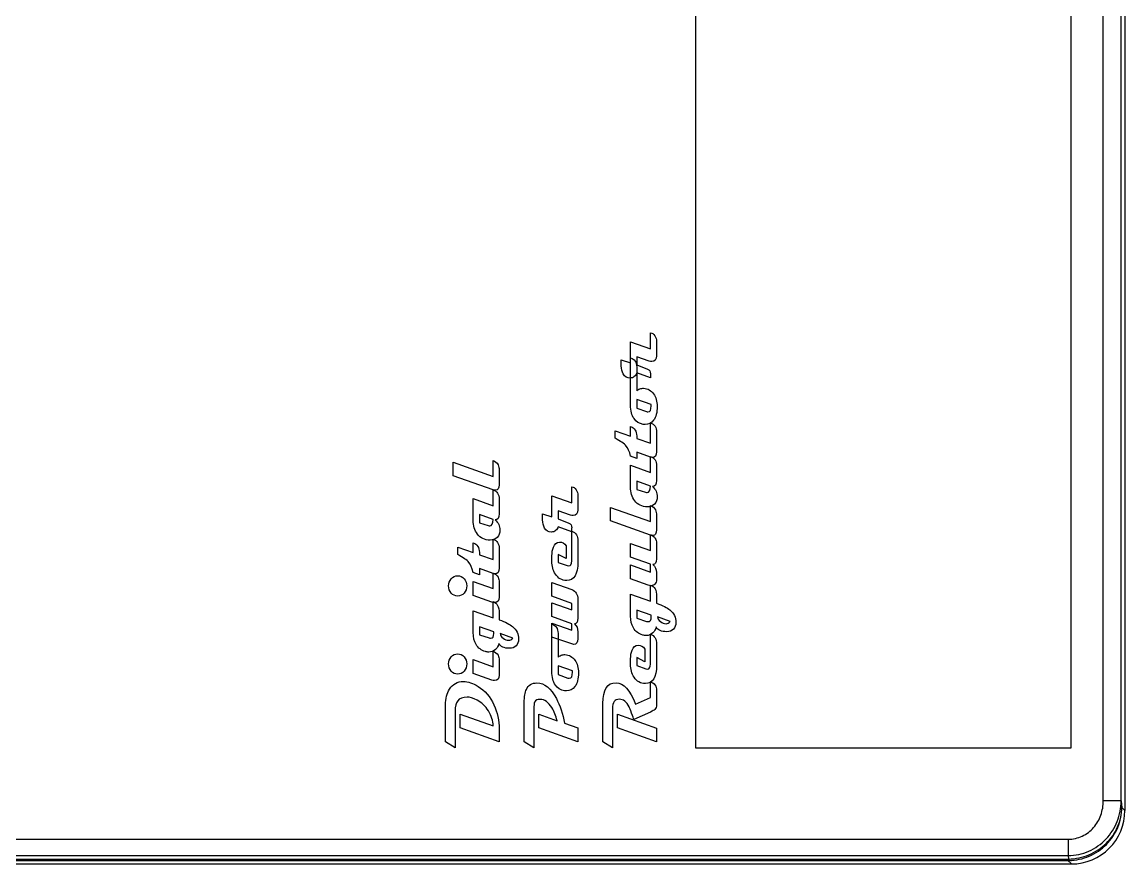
# Model space of a CAD drawing. Header units: millimetres. Extents: x 7299 to 8631, y -553 to 367.
# Drawn here: x 7927.3 to 7989, y 32 to 79.1 of the extents above; entities that cross this region are included whole.
import ezdxf

# ---------------------------------------------------------------- set-up
doc = ezdxf.new("R2010")
doc.units = ezdxf.units.MM
doc.layers.get('0').update_dxf_attribs({"linetype": 'CONTINUOUS'})

msp = doc.modelspace()

# ---------------------------------------------------------------- linework, layer by layer
at = {"color": 7, "linetype": 'Continuous'}
for p, q in [((7989.023, 106.999), (7989.023, 34.991)), ((7987.812, 35.521), (7987.812, 106.47)), ((7988.811, 35.521), (7988.811, 106.47)), ((7965.009, 103.495), (7965.009, 38.495)), ((7986.009, 38.495), (7986.009, 103.495)), ((7962.486, 60.809), (7962.486, 61.702)), ((7961.377, 61.197), (7962.486, 60.809)), ((7961.377, 57.651), (7961.377, 61.197)), ((7962.827, 61.235), (7962.827, 60.418)), ((7960.857, 60.197), (7961.377, 60.018)), ((7960.857, 59.851), (7960.857, 60.197)), ((7962.411, 60.122), (7961.718, 60.363)), ((7961.718, 60.363), (7961.718, 59.909)), ((7961.718, 59.909), (7962.33, 59.672)), ((7961.718, 59.785), (7961.718, 58.45)), ((7962.486, 59.188), (7961.718, 59.467)), ((7962.486, 59.414), (7962.486, 59.188)), ((7962.526, 57.689), (7961.718, 57.973)), ((7961.718, 57.973), (7961.718, 57.484)), ((7961.718, 57.484), (7962.264, 57.293)), ((7962.528, 57.619), (7962.526, 57.689)), ((7960.522, 56.218), (7961.377, 55.917)), ((7960.522, 55.802), (7960.522, 56.218)), ((7961.377, 55.917), (7961.377, 56.467)), ((7962.486, 55.523), (7962.486, 56.668)), ((7962.827, 56.135), (7962.827, 55.047)), ((7961.718, 55.93), (7961.718, 55.789)), ((7961.718, 55.789), (7962.486, 55.523)), ((7962.486, 54.755), (7961.718, 55.026)), ((7961.718, 55.026), (7961.718, 54.676)), ((7951.455, 54.461), (7953.686, 53.666)), ((7951.455, 53.706), (7951.455, 54.461)), ((7953.686, 53.666), (7953.686, 54.561)), ((7961.718, 54.676), (7961.377, 54.811)), ((7961.377, 54.293), (7962.486, 53.892)), ((7961.377, 53.075), (7961.377, 54.293)), ((7962.486, 53.892), (7962.486, 54.777)), ((7953.686, 52.915), (7951.455, 53.706)), ((7954.027, 54.028), (7954.027, 53.207)), ((7962.827, 54.254), (7962.827, 53.446)), ((7958.086, 52.194), (7958.086, 53.088)), ((7962.486, 53.131), (7961.718, 53.401)), ((7961.718, 53.401), (7961.718, 52.93)), ((7952.577, 52.431), (7953.686, 52.03)), ((7952.577, 51.214), (7952.577, 52.431)), ((7953.686, 52.03), (7953.686, 52.915)), ((7956.977, 52.583), (7958.086, 52.194)), ((7956.977, 51.403), (7956.977, 52.583)), ((7958.427, 52.621), (7958.427, 51.804)), ((7961.718, 52.93), (7962.215, 52.781)), ((7954.027, 52.393), (7954.027, 51.585)), ((7960.255, 51.939), (7962.486, 51.143)), ((7960.255, 51.184), (7960.255, 51.939)), ((7962.486, 51.143), (7962.486, 52.039)), ((7953.686, 51.269), (7952.918, 51.54)), ((7952.918, 51.54), (7952.918, 51.069)), ((7956.457, 51.583), (7956.977, 51.403)), ((7956.457, 51.237), (7956.457, 51.583)), ((7958.011, 51.508), (7957.318, 51.749)), ((7957.318, 51.749), (7957.318, 51.295)), ((7957.318, 51.295), (7957.93, 51.058)), ((7962.827, 51.506), (7962.827, 50.685)), ((7952.918, 51.069), (7953.415, 50.919)), ((7958.086, 50.574), (7957.318, 50.853)), ((7958.086, 48.941), (7958.086, 50.8)), ((7962.486, 50.393), (7960.255, 51.184)), ((7952.577, 49.41), (7952.577, 49.96)), ((7953.686, 49.015), (7953.686, 50.16)), ((7958.427, 50.073), (7958.427, 48.885)), ((7962.486, 49.529), (7962.486, 50.397)), ((7951.722, 49.71), (7952.577, 49.41)), ((7951.722, 49.295), (7951.722, 49.71)), ((7952.918, 49.423), (7952.918, 49.282)), ((7954.027, 49.627), (7954.027, 48.54)), ((7957.776, 49.779), (7957.776, 49.073)), ((7961.377, 49.917), (7962.486, 49.529)), ((7961.377, 49.152), (7961.377, 49.917)), ((7962.827, 49.947), (7962.827, 49.056)), ((7952.918, 49.282), (7953.686, 49.015)), ((7956.977, 48.928), (7956.977, 49.237)), ((7957.776, 49.073), (7957.318, 49.303)), ((7957.318, 49.303), (7957.318, 48.853)), ((7957.318, 48.853), (7957.832, 48.679)), ((7962.486, 48.755), (7961.377, 49.152)), ((7962.486, 48.322), (7962.486, 48.755)), ((7952.918, 48.169), (7952.577, 48.303)), ((7953.686, 48.248), (7952.918, 48.519)), ((7952.918, 48.519), (7952.918, 48.169)), ((7953.686, 47.395), (7953.686, 48.265)), ((7957.832, 48.679), (7957.913, 48.664)), ((7961.377, 48.721), (7962.486, 48.322)), ((7961.377, 47.947), (7961.377, 48.721)), ((7962.827, 48.293), (7962.827, 47.917)), ((7952.577, 47.789), (7953.686, 47.395)), ((7952.577, 47.015), (7952.577, 47.789)), ((7954.027, 47.762), (7954.027, 46.919)), ((7956.977, 47.732), (7958.086, 47.346)), ((7956.977, 46.966), (7956.977, 47.732)), ((7962.36, 47.589), (7961.377, 47.947)), ((7962.486, 46.689), (7962.486, 47.593)), ((7953.615, 46.644), (7952.577, 47.015)), ((7958.086, 46.57), (7956.977, 46.966)), ((7961.377, 47.079), (7962.486, 46.689)), ((7961.377, 45.86), (7961.377, 47.079)), ((7962.827, 46.96), (7962.827, 46.58)), ((7953.686, 45.762), (7953.686, 46.666)), ((7956.977, 46.595), (7958.086, 46.207)), ((7956.977, 45.832), (7956.977, 46.595)), ((7958.086, 46.207), (7958.086, 46.57)), ((7958.427, 46.815), (7958.427, 45.736)), ((7952.577, 46.152), (7953.686, 45.762)), ((7952.577, 44.932), (7952.577, 46.152)), ((7954.027, 46.032), (7954.027, 45.653)), ((7958.086, 45.433), (7956.977, 45.832)), ((7962.526, 45.913), (7961.718, 46.188)), ((7961.718, 46.188), (7961.718, 45.734)), ((7961.718, 45.734), (7962.26, 45.563)), ((7962.53, 45.813), (7962.526, 45.913)), ((7963.586, 45.555), (7962.884, 45.813)), ((7953.726, 44.986), (7952.918, 45.261)), ((7952.918, 45.261), (7952.918, 44.806)), ((7956.977, 45.461), (7958.086, 45.062)), ((7956.977, 42.753), (7956.977, 45.461)), ((7958.086, 45.062), (7958.086, 45.433)), ((7952.918, 44.806), (7953.46, 44.636)), ((7953.73, 44.885), (7953.726, 44.986)), ((7954.786, 44.627), (7954.084, 44.885)), ((7958.086, 44.299), (7956.977, 44.687)), ((7957.318, 44.887), (7957.318, 43.553)), ((7958.427, 44.971), (7958.427, 44.591)), ((7962.486, 43.175), (7962.486, 44.838)), ((7953.686, 43.028), (7953.686, 43.898)), ((7962.176, 44.013), (7962.176, 43.307)), ((7962.827, 44.307), (7962.827, 43.12)), ((7952.577, 43.423), (7953.686, 43.028)), ((7952.577, 42.649), (7952.577, 43.423)), ((7954.027, 43.395), (7954.027, 42.553)), ((7961.377, 43.163), (7961.377, 43.472)), ((7962.176, 43.307), (7961.718, 43.538)), ((7961.718, 43.538), (7961.718, 43.088)), ((7953.615, 42.278), (7952.577, 42.649)), ((7958.126, 42.792), (7957.318, 43.075)), ((7957.318, 43.075), (7957.318, 42.587)), ((7957.318, 42.587), (7957.864, 42.395)), ((7958.128, 42.721), (7958.126, 42.792)), ((7961.718, 43.088), (7962.232, 42.913)), ((7962.232, 42.913), (7962.313, 42.898)), ((7962.486, 41.312), (7962.486, 42.158)), ((7962.827, 41.713), (7962.827, 40.892)), ((7951.027, 38.823), (7951.027, 40.887)), ((7955.427, 38.828), (7955.427, 41.024)), ((7959.827, 38.828), (7959.827, 40.975)), ((7961.656, 40.928), (7962.486, 41.312)), ((7951.564, 40.557), (7951.564, 38.495)), ((7951.839, 40.374), (7953.686, 39.719)), ((7951.839, 39.604), (7951.839, 40.374)), ((7955.964, 40.674), (7955.964, 38.495)), ((7956.239, 40.374), (7957.265, 40.007)), ((7956.239, 39.602), (7956.239, 40.374)), ((7960.364, 40.67), (7960.364, 38.495)), ((7960.639, 40.374), (7962.827, 39.595)), ((7960.639, 39.6), (7960.639, 40.374)), ((7962.486, 40.491), (7961.556, 40.071)), ((7954.027, 38.832), (7951.839, 39.604)), ((7954.027, 39.536), (7954.027, 38.832)), ((7958.427, 38.823), (7956.239, 39.602)), ((7957.685, 39.862), (7958.427, 39.602)), ((7958.427, 39.602), (7958.427, 38.823)), ((7962.827, 38.828), (7960.639, 39.6)), ((7962.827, 39.595), (7962.827, 38.828)), ((7951.564, 38.495), (7951.027, 38.823)), ((7955.964, 38.495), (7955.427, 38.828)), ((7960.364, 38.495), (7959.827, 38.828)), ((7965.009, 38.495), (7986.009, 38.495)), ((7988.811, 35.521), (7987.812, 35.521)), ((7988.811, 35.521), (7988.853, 35.161)), ((7989.023, 34.991), (7988.853, 35.161)), ((7892.172, 33.378), (7985.852, 33.378)), ((7985.852, 33.378), (7985.852, 32.464)), ((7822.195, 32.27), (7985.838, 32.27)), ((7822.195, 32.185), (7985.838, 32.185)), ((7892.172, 32.464), (7985.852, 32.464)), ((7985.838, 32.27), (7985.838, 32.185)), ((7986.027, 31.995), (7985.838, 32.185)), ((7985.852, 32.464), (7985.875, 32.27)), ((7822.005, 31.995), (7986.027, 31.995))]:
    msp.add_line(p, q, dxfattribs=at)
msp.add_arc((7985.838, 34.03), 1.76, 269.99927, 271.20685, dxfattribs=at)
msp.add_ellipse((7986.019, 34.999), major_axis=(2.127, -2.127), ratio=0.997265, start_param=-0.784029, end_param=0.784029, dxfattribs=at)
for points in [[(7962.486, 61.702), (7962.586, 61.702), (7962.669, 61.647), (7962.736, 61.537)], [(7962.736, 61.537), (7962.797, 61.44), (7962.827, 61.339), (7962.827, 61.235)], [(7960.968, 59.399), (7960.895, 59.525), (7960.857, 59.676), (7960.857, 59.851)], [(7961.377, 60.297), (7961.605, 60.239), (7961.718, 60.069), (7961.718, 59.785)], [(7962.558, 60.094), (7962.513, 60.094), (7962.464, 60.103), (7962.411, 60.122)], [(7962.827, 60.418), (7962.827, 60.201), (7962.737, 60.094), (7962.558, 60.094)], [(7961.347, 59.171), (7961.185, 59.171), (7961.057, 59.246), (7960.968, 59.399)], [(7961.585, 59.253), (7961.518, 59.199), (7961.437, 59.171), (7961.347, 59.171)], [(7961.718, 59.467), (7961.699, 59.378), (7961.654, 59.307), (7961.585, 59.253)], [(7962.33, 59.672), (7962.434, 59.632), (7962.486, 59.546), (7962.486, 59.414)], [(7961.891, 58.565), (7961.974, 58.595), (7962.046, 58.606), (7962.106, 58.601)], [(7962.106, 58.601), (7962.345, 58.58), (7962.53, 58.476), (7962.665, 58.288)], [(7961.718, 58.45), (7961.75, 58.497), (7961.808, 58.536), (7961.891, 58.565)], [(7962.665, 58.288), (7962.795, 58.107), (7962.859, 57.873), (7962.861, 57.585)], [(7961.572, 56.901), (7961.443, 57.088), (7961.377, 57.337), (7961.377, 57.651)], [(7962.345, 57.278), (7962.469, 57.278), (7962.528, 57.391), (7962.528, 57.619)], [(7962.861, 57.585), (7962.863, 57.248), (7962.799, 56.99), (7962.663, 56.81)], [(7962.076, 56.581), (7961.863, 56.619), (7961.695, 56.723), (7961.572, 56.901)], [(7962.663, 56.81), (7962.543, 56.651), (7962.388, 56.57), (7962.191, 56.57)], [(7962.264, 57.293), (7962.294, 57.282), (7962.319, 57.278), (7962.345, 57.278)], [(7961.377, 56.467), (7961.605, 56.378), (7961.718, 56.199), (7961.718, 55.93)], [(7962.191, 56.57), (7962.153, 56.57), (7962.115, 56.574), (7962.076, 56.581)], [(7962.486, 56.668), (7962.714, 56.6), (7962.827, 56.423), (7962.827, 56.135)], [(7961.132, 55.365), (7961.021, 55.502), (7960.816, 55.647), (7960.522, 55.802)], [(7961.377, 54.811), (7961.313, 55.058), (7961.232, 55.244), (7961.132, 55.365)], [(7962.827, 55.047), (7962.827, 54.836), (7962.754, 54.732), (7962.605, 54.732)], [(7953.686, 54.561), (7953.811, 54.525), (7953.903, 54.444), (7953.963, 54.316)], [(7953.963, 54.316), (7954.005, 54.226), (7954.027, 54.131), (7954.027, 54.028)], [(7962.486, 54.777), (7962.714, 54.708), (7962.827, 54.534), (7962.827, 54.254)], [(7962.605, 54.732), (7962.569, 54.732), (7962.528, 54.74), (7962.486, 54.755)], [(7954.027, 53.207), (7954.027, 52.996), (7953.956, 52.892), (7953.811, 52.892)], [(7958.086, 53.088), (7958.186, 53.088), (7958.269, 53.032), (7958.336, 52.923)], [(7961.611, 52.309), (7961.456, 52.514), (7961.377, 52.77), (7961.377, 53.075)], [(7962.3, 52.768), (7962.424, 52.768), (7962.486, 52.887), (7962.486, 53.131)], [(7962.827, 53.446), (7962.827, 53.216), (7962.754, 53.101), (7962.605, 53.101)], [(7962.605, 53.101), (7962.782, 52.945), (7962.869, 52.755), (7962.869, 52.529)], [(7953.811, 52.892), (7953.775, 52.892), (7953.733, 52.9), (7953.686, 52.915)], [(7953.686, 52.915), (7953.914, 52.847), (7954.027, 52.672), (7954.027, 52.393)], [(7958.336, 52.923), (7958.397, 52.826), (7958.427, 52.725), (7958.427, 52.621)], [(7962.215, 52.781), (7962.247, 52.771), (7962.275, 52.768), (7962.3, 52.768)], [(7962.869, 52.529), (7962.869, 52.363), (7962.818, 52.226), (7962.716, 52.124)], [(7962.315, 51.968), (7962.019, 51.968), (7961.784, 52.081), (7961.611, 52.309)], [(7962.716, 52.124), (7962.614, 52.022), (7962.481, 51.968), (7962.315, 51.968)], [(7962.486, 52.039), (7962.611, 52.003), (7962.703, 51.922), (7962.763, 51.794)], [(7952.811, 50.448), (7952.656, 50.653), (7952.577, 50.909), (7952.577, 51.214)], [(7953.5, 50.907), (7953.624, 50.907), (7953.686, 51.026), (7953.686, 51.269)], [(7954.027, 51.585), (7954.027, 51.354), (7953.954, 51.239), (7953.805, 51.239)], [(7953.805, 51.239), (7953.982, 51.084), (7954.069, 50.894), (7954.069, 50.668)], [(7956.568, 50.785), (7956.495, 50.911), (7956.457, 51.062), (7956.457, 51.237)], [(7958.158, 51.48), (7958.113, 51.48), (7958.064, 51.489), (7958.011, 51.508)], [(7958.427, 51.804), (7958.427, 51.587), (7958.337, 51.48), (7958.158, 51.48)], [(7962.763, 51.794), (7962.805, 51.704), (7962.827, 51.608), (7962.827, 51.506)], [(7953.415, 50.919), (7953.447, 50.91), (7953.475, 50.907), (7953.5, 50.907)], [(7954.069, 50.668), (7954.069, 50.502), (7954.018, 50.365), (7953.916, 50.263)], [(7956.947, 50.557), (7956.785, 50.557), (7956.657, 50.632), (7956.568, 50.785)], [(7957.185, 50.639), (7957.118, 50.585), (7957.037, 50.557), (7956.947, 50.557)], [(7957.318, 50.853), (7957.299, 50.764), (7957.254, 50.693), (7957.185, 50.639)], [(7957.93, 51.058), (7958.034, 51.018), (7958.086, 50.932), (7958.086, 50.8)], [(7958.086, 50.604), (7958.196, 50.574), (7958.282, 50.506), (7958.344, 50.399)], [(7962.827, 50.685), (7962.827, 50.474), (7962.756, 50.369), (7962.611, 50.369)], [(7952.577, 49.96), (7952.805, 49.87), (7952.918, 49.691), (7952.918, 49.423)], [(7953.515, 50.107), (7953.219, 50.107), (7952.984, 50.22), (7952.811, 50.448)], [(7953.916, 50.263), (7953.814, 50.16), (7953.681, 50.107), (7953.515, 50.107)], [(7953.686, 50.16), (7953.914, 50.092), (7954.027, 49.915), (7954.027, 49.627)], [(7957.06, 49.712), (7957.135, 49.894), (7957.248, 49.99), (7957.397, 49.997)], [(7957.397, 49.997), (7957.55, 50.005), (7957.676, 49.932), (7957.776, 49.779)], [(7958.344, 50.399), (7958.399, 50.303), (7958.427, 50.194), (7958.427, 50.073)], [(7962.486, 50.397), (7962.605, 50.367), (7962.695, 50.301), (7962.755, 50.201)], [(7962.611, 50.369), (7962.575, 50.369), (7962.533, 50.378), (7962.486, 50.393)], [(7962.755, 50.201), (7962.803, 50.12), (7962.827, 50.037), (7962.827, 49.947)], [(7956.977, 49.237), (7956.977, 49.416), (7957.005, 49.576), (7957.06, 49.712)], [(7952.332, 48.858), (7952.221, 48.994), (7952.016, 49.139), (7951.722, 49.295)], [(7952.577, 48.303), (7952.513, 48.551), (7952.432, 48.736), (7952.332, 48.858)], [(7957.174, 48.203), (7957.043, 48.406), (7956.977, 48.647), (7956.977, 48.928)], [(7958.427, 48.885), (7958.427, 48.194), (7958.22, 47.849), (7957.802, 47.849)], [(7957.913, 48.664), (7958.028, 48.664), (7958.086, 48.755), (7958.086, 48.941)], [(7962.827, 49.056), (7962.827, 48.847), (7962.761, 48.742), (7962.626, 48.742)], [(7962.626, 48.742), (7962.761, 48.632), (7962.827, 48.48), (7962.827, 48.293)], [(7951.343, 47.944), (7951.443, 48.056), (7951.562, 48.111), (7951.703, 48.111)], [(7951.703, 48.111), (7951.846, 48.111), (7951.967, 48.056), (7952.066, 47.946)], [(7953.686, 48.265), (7953.811, 48.226), (7953.903, 48.15), (7953.962, 48.034)], [(7953.805, 48.224), (7953.769, 48.224), (7953.728, 48.233), (7953.686, 48.248)], [(7954.027, 48.54), (7954.027, 48.329), (7953.954, 48.224), (7953.805, 48.224)], [(7957.802, 47.849), (7957.535, 47.849), (7957.327, 47.966), (7957.174, 48.203)], [(7951.193, 47.548), (7951.193, 47.702), (7951.244, 47.834), (7951.343, 47.944)], [(7951.343, 47.146), (7951.244, 47.256), (7951.193, 47.391), (7951.193, 47.548)], [(7952.066, 47.946), (7952.165, 47.834), (7952.214, 47.702), (7952.214, 47.548)], [(7952.214, 47.548), (7952.214, 47.391), (7952.165, 47.256), (7952.066, 47.145)], [(7953.962, 48.034), (7954.005, 47.949), (7954.027, 47.86), (7954.027, 47.762)], [(7962.518, 47.559), (7962.466, 47.559), (7962.415, 47.568), (7962.36, 47.589)], [(7962.486, 47.593), (7962.714, 47.527), (7962.827, 47.316), (7962.827, 46.96)], [(7962.737, 47.649), (7962.682, 47.589), (7962.609, 47.559), (7962.518, 47.559)], [(7962.827, 47.917), (7962.827, 47.802), (7962.797, 47.713), (7962.737, 47.649)], [(7951.703, 46.981), (7951.562, 46.981), (7951.443, 47.035), (7951.343, 47.146)], [(7952.066, 47.145), (7951.967, 47.035), (7951.846, 46.981), (7951.703, 46.981)], [(7954.027, 46.919), (7954.027, 46.715), (7953.941, 46.615), (7953.771, 46.615)], [(7958.086, 47.346), (7958.314, 47.239), (7958.427, 47.062), (7958.427, 46.815)], [(7953.771, 46.615), (7953.724, 46.615), (7953.671, 46.625), (7953.615, 46.644)], [(7953.686, 46.666), (7953.914, 46.6), (7954.027, 46.389), (7954.027, 46.032)], [(7962.827, 46.58), (7963.17, 46.452), (7963.42, 46.327), (7963.572, 46.202)], [(7954.027, 45.653), (7954.37, 45.525), (7954.62, 45.399), (7954.772, 45.275)], [(7958.427, 45.736), (7958.427, 45.546), (7958.365, 45.442), (7958.239, 45.421)], [(7961.534, 45.203), (7961.43, 45.384), (7961.377, 45.604), (7961.377, 45.86)], [(7962.349, 45.548), (7962.471, 45.548), (7962.53, 45.636), (7962.53, 45.813)], [(7962.884, 45.813), (7962.884, 45.719), (7962.935, 45.634), (7963.042, 45.553)], [(7963.572, 46.202), (7963.797, 46.02), (7963.91, 45.787), (7963.91, 45.506)], [(7954.772, 45.275), (7954.997, 45.092), (7955.11, 44.86), (7955.11, 44.578)], [(7956.977, 45.399), (7957.205, 45.342), (7957.318, 45.171), (7957.318, 44.887)], [(7958.239, 45.421), (7958.365, 45.316), (7958.427, 45.167), (7958.427, 44.971)], [(7962.059, 44.8), (7961.829, 44.86), (7961.654, 44.994), (7961.534, 45.203)], [(7962.26, 45.563), (7962.294, 45.553), (7962.324, 45.548), (7962.349, 45.548)], [(7962.81, 45.254), (7962.78, 45.12), (7962.718, 45.009), (7962.625, 44.922)], [(7963.407, 44.983), (7963.098, 44.983), (7962.899, 45.073), (7962.81, 45.254)], [(7963.042, 45.553), (7963.149, 45.472), (7963.253, 45.433), (7963.36, 45.433)], [(7963.36, 45.433), (7963.454, 45.433), (7963.528, 45.474), (7963.586, 45.555)], [(7963.776, 45.124), (7963.686, 45.03), (7963.564, 44.983), (7963.407, 44.983)], [(7963.91, 45.506), (7963.91, 45.346), (7963.865, 45.218), (7963.776, 45.124)], [(7952.734, 44.275), (7952.63, 44.457), (7952.577, 44.676), (7952.577, 44.932)], [(7953.46, 44.636), (7953.494, 44.625), (7953.524, 44.621), (7953.549, 44.621)], [(7953.549, 44.621), (7953.671, 44.621), (7953.73, 44.708), (7953.73, 44.885)], [(7954.084, 44.885), (7954.084, 44.792), (7954.135, 44.706), (7954.242, 44.625)], [(7954.242, 44.625), (7954.349, 44.544), (7954.453, 44.506), (7954.56, 44.506)], [(7954.56, 44.506), (7954.654, 44.506), (7954.728, 44.546), (7954.786, 44.627)], [(7955.11, 44.578), (7955.11, 44.418), (7955.065, 44.29), (7954.976, 44.197)], [(7958.427, 44.591), (7958.427, 44.38), (7958.352, 44.276), (7958.203, 44.276)], [(7962.243, 44.772), (7962.185, 44.772), (7962.123, 44.783), (7962.059, 44.8)], [(7962.625, 44.922), (7962.52, 44.823), (7962.392, 44.772), (7962.243, 44.772)], [(7962.486, 44.838), (7962.596, 44.809), (7962.682, 44.74), (7962.744, 44.634)], [(7962.744, 44.634), (7962.799, 44.538), (7962.827, 44.429), (7962.827, 44.307)], [(7953.259, 43.872), (7953.029, 43.932), (7952.854, 44.067), (7952.734, 44.275)], [(7953.443, 43.845), (7953.385, 43.845), (7953.323, 43.855), (7953.259, 43.872)], [(7953.825, 43.995), (7953.72, 43.896), (7953.592, 43.845), (7953.443, 43.845)], [(7953.686, 43.898), (7953.811, 43.86), (7953.903, 43.783), (7953.962, 43.667)], [(7954.01, 44.327), (7953.98, 44.192), (7953.918, 44.081), (7953.825, 43.995)], [(7954.607, 44.056), (7954.298, 44.056), (7954.099, 44.145), (7954.01, 44.327)], [(7954.976, 44.197), (7954.886, 44.103), (7954.764, 44.056), (7954.607, 44.056)], [(7958.203, 44.276), (7958.169, 44.276), (7958.128, 44.284), (7958.086, 44.299)], [(7961.377, 43.472), (7961.377, 43.651), (7961.405, 43.811), (7961.46, 43.947)], [(7961.46, 43.947), (7961.535, 44.128), (7961.648, 44.224), (7961.797, 44.232)], [(7961.797, 44.232), (7961.95, 44.239), (7962.076, 44.167), (7962.176, 44.013)], [(7951.193, 43.182), (7951.193, 43.335), (7951.244, 43.467), (7951.343, 43.578)], [(7951.343, 42.779), (7951.244, 42.89), (7951.193, 43.024), (7951.193, 43.182)], [(7951.343, 43.578), (7951.443, 43.689), (7951.562, 43.745), (7951.703, 43.745)], [(7951.703, 43.745), (7951.846, 43.745), (7951.967, 43.689), (7952.066, 43.579)], [(7952.066, 43.579), (7952.165, 43.467), (7952.214, 43.335), (7952.214, 43.182)], [(7952.214, 43.182), (7952.214, 43.024), (7952.165, 42.89), (7952.066, 42.778)], [(7953.962, 43.667), (7954.005, 43.583), (7954.027, 43.493), (7954.027, 43.395)], [(7957.318, 43.553), (7957.35, 43.6), (7957.408, 43.638), (7957.491, 43.668)], [(7957.491, 43.668), (7957.574, 43.698), (7957.646, 43.708), (7957.706, 43.703)], [(7957.706, 43.703), (7957.945, 43.683), (7958.13, 43.578), (7958.265, 43.391)], [(7958.265, 43.391), (7958.395, 43.209), (7958.459, 42.975), (7958.461, 42.687)], [(7962.313, 42.898), (7962.428, 42.898), (7962.486, 42.99), (7962.486, 43.175)], [(7951.703, 42.615), (7951.562, 42.615), (7951.443, 42.668), (7951.343, 42.779)], [(7952.066, 42.778), (7951.967, 42.668), (7951.846, 42.615), (7951.703, 42.615)], [(7957.172, 42.003), (7957.043, 42.19), (7956.977, 42.44), (7956.977, 42.753)], [(7957.945, 42.38), (7958.069, 42.38), (7958.128, 42.493), (7958.128, 42.721)], [(7958.461, 42.687), (7958.463, 42.35), (7958.399, 42.092), (7958.263, 41.912)], [(7961.574, 42.438), (7961.443, 42.64), (7961.377, 42.881), (7961.377, 43.163)], [(7962.827, 43.12), (7962.827, 42.429), (7962.62, 42.084), (7962.202, 42.084)], [(7951.254, 41.778), (7951.432, 42.058), (7951.688, 42.199), (7952.022, 42.199)], [(7952.022, 42.199), (7952.283, 42.199), (7952.558, 42.107), (7952.847, 41.927)], [(7953.771, 42.248), (7953.724, 42.248), (7953.671, 42.258), (7953.615, 42.278)], [(7954.027, 42.553), (7954.027, 42.348), (7953.941, 42.248), (7953.771, 42.248)], [(7955.547, 41.759), (7955.659, 41.998), (7955.857, 42.12), (7956.139, 42.12)], [(7956.139, 42.12), (7956.561, 42.12), (7956.921, 41.828), (7957.224, 41.249)], [(7957.676, 41.683), (7957.463, 41.721), (7957.295, 41.826), (7957.172, 42.003)], [(7957.864, 42.395), (7957.894, 42.384), (7957.919, 42.38), (7957.945, 42.38)], [(7959.827, 40.975), (7959.827, 41.747), (7960.074, 42.133), (7960.564, 42.133)], [(7960.564, 42.133), (7960.982, 42.133), (7961.345, 41.73), (7961.656, 40.928)], [(7962.202, 42.084), (7961.935, 42.084), (7961.727, 42.201), (7961.574, 42.438)], [(7962.486, 42.158), (7962.592, 42.152), (7962.677, 42.103), (7962.741, 42.009)], [(7962.741, 42.009), (7962.799, 41.924), (7962.827, 41.823), (7962.827, 41.713)], [(7951.027, 40.887), (7951.027, 41.244), (7951.104, 41.54), (7951.254, 41.778)], [(7952.847, 41.927), (7953.231, 41.689), (7953.528, 41.342), (7953.737, 40.888)], [(7955.427, 41.024), (7955.427, 41.344), (7955.467, 41.589), (7955.547, 41.759)], [(7957.791, 41.672), (7957.753, 41.672), (7957.715, 41.676), (7957.676, 41.683)], [(7958.263, 41.912), (7958.143, 41.753), (7957.988, 41.672), (7957.791, 41.672)], [(7951.706, 41.119), (7951.611, 40.996), (7951.564, 40.809), (7951.564, 40.557)], [(7952.231, 41.325), (7951.988, 41.325), (7951.811, 41.256), (7951.706, 41.119)], [(7952.79, 41.154), (7952.568, 41.267), (7952.381, 41.325), (7952.231, 41.325)], [(7953.428, 40.551), (7953.257, 40.826), (7953.044, 41.026), (7952.79, 41.154)], [(7953.737, 40.888), (7953.931, 40.467), (7954.027, 40.018), (7954.027, 39.536)], [(7956.009, 41.043), (7955.979, 40.975), (7955.964, 40.851), (7955.964, 40.674)], [(7956.322, 41.202), (7956.164, 41.209), (7956.06, 41.156), (7956.009, 41.043)], [(7956.972, 40.74), (7956.787, 41.037), (7956.57, 41.19), (7956.322, 41.202)], [(7957.265, 40.007), (7957.203, 40.282), (7957.105, 40.527), (7956.972, 40.74)], [(7957.224, 41.249), (7957.427, 40.86), (7957.58, 40.397), (7957.685, 39.862)], [(7960.744, 41.207), (7960.492, 41.207), (7960.364, 41.028), (7960.364, 40.67)], [(7961.295, 40.783), (7961.149, 41.064), (7960.965, 41.207), (7960.744, 41.207)], [(7961.435, 40.436), (7961.366, 40.619), (7961.319, 40.736), (7961.295, 40.783)], [(7962.827, 40.892), (7962.827, 40.779), (7962.797, 40.693), (7962.738, 40.635)], [(7953.686, 39.719), (7953.686, 39.998), (7953.6, 40.276), (7953.428, 40.551)], [(7961.556, 40.071), (7961.547, 40.122), (7961.507, 40.244), (7961.435, 40.436)], [(7962.738, 40.635), (7962.699, 40.597), (7962.616, 40.548), (7962.486, 40.491)], [(7985.838, 32.185), (7985.856, 32.185), (7985.875, 32.185), (7985.893, 32.185)]]:
    msp.add_open_spline(points, degree=3, dxfattribs=at)
for points, knots in [([(7985.852, 33.378), (7986.119, 33.378), (7986.66, 33.5), (7987.312, 34.003), (7987.721, 34.714), (7987.812, 35.253), (7987.812, 35.521)], [0, 0, 0, 0, 0.249697, 0.49956, 0.749674, 1, 1, 1, 1]), ([(7985.852, 32.464), (7986.244, 32.467), (7987.035, 32.636), (7988.017, 33.333), (7988.658, 34.345), (7988.808, 35.131), (7988.811, 35.521)], [0, 0, 0, 0, 0.250784, 0.501147, 0.75083, 1, 1, 1, 1]), ([(7985.875, 32.27), (7986.261, 32.278), (7987.035, 32.44), (7988.016, 33.085), (7988.681, 34.035), (7988.847, 34.79), (7988.853, 35.161)], [0, 0, 0, 0, 0.254404, 0.506844, 0.755287, 1, 1, 1, 1]), ([(7985.893, 32.185), (7986.28, 32.193), (7987.056, 32.362), (7988.034, 33.029), (7988.691, 34.008), (7988.849, 34.779), (7988.853, 35.161)], [0, 0, 0, 0, 0.251313, 0.502203, 0.751797, 1, 1, 1, 1]), ([(7985.875, 32.27), (7985.877, 32.25), (7985.883, 32.223), (7985.887, 32.192), (7985.893, 32.185)], [0, 0, 0, 0, 0.681771, 1, 1, 1, 1])]:
    msp.add_open_spline(points, degree=3, knots=knots, dxfattribs=at)

doc.saveas('drawing.dxf')
